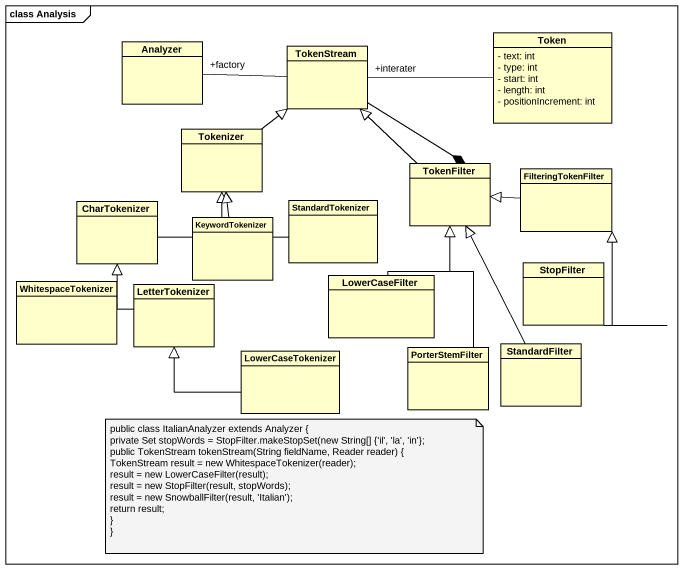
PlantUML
@startuml
mainframe class Analysis
hide circle
hide empty members
skinparam classAttributeIconSize 0
class Analyzer
class TokenStream
class Token {
  - text: int
  - type: int
  - start: int
  - length: int
  - positionIncrement: int
}
class Tokenizer
class TokenFilter
class FilteringTokenFilter
class CharTokenizer
class StandardTokenizer
class KeywordTokenizer
class WhitespaceTokenizer
class LetterTokenizer
class LowerCaseFilter
class StopFilter
class LowerCaseTokenizer
class PorterStemFilter
class StandardFilter
Analyzer "+factory" -right- TokenStream
TokenStream "+interater" -right- Token
TokenStream --* TokenFilter
Tokenizer -up-|> TokenStream
TokenFilter -up-|> TokenStream
FilteringTokenFilter -left-|> TokenFilter
CharTokenizer -up-|> Tokenizer
StandardTokenizer -up-|> Tokenizer
KeywordTokenizer -up-|> Tokenizer
WhitespaceTokenizer -up-|> CharTokenizer
LetterTokenizer -up-|> CharTokenizer
LowerCaseFilter -up-|> TokenFilter
StopFilter -up-|> FilteringTokenFilter
LowerCaseTokenizer -left-|> LetterTokenizer
PorterStemFilter -up-|> TokenFilter
StandardFilter -up-|> TokenFilter
note as N1
  public class ItalianAnalyzer extends Analyzer {
  private Set stopWords = StopFilter.makeStopSet(new String[] {'il', 'la', 'in'};
  public TokenStream tokenStream(String fieldName, Reader reader) {
  TokenStream result = new WhitespaceTokenizer(reader);
  result = new LowerCaseFilter(result);
  result = new StopFilter(result, stopWords);
  result = new SnowballFilter(result, 'Italian');
  return result;
  ~}
  ~}
end note
@enduml
